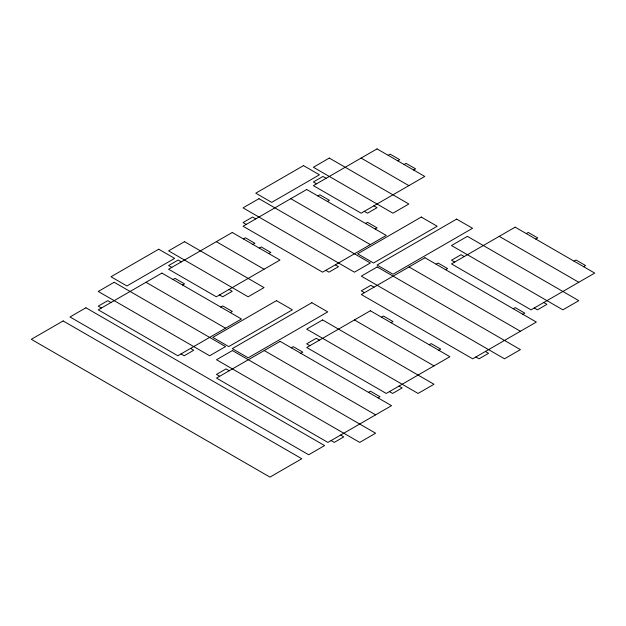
<?xml version="1.0" encoding="UTF-8"?>
<svg xmlns="http://www.w3.org/2000/svg" width="626" height="626" viewBox="0 0 626 626"><rect width="100%" height="100%" fill="white"/><g stroke="black" fill="none" stroke-linecap="round" stroke-linejoin="round"><path stroke-width="0.94" d="M173.042 279.525L175.022 278.382L184.568 283.899L182.589 285.041M243.381 238.921L245.361 237.778L254.907 243.287L252.927 244.43M317.836 195.93L319.816 194.788L329.362 200.297L327.382 201.439M388.175 155.318L390.154 154.176L399.701 159.693L397.721 160.835M259.289 248.107L261.269 246.965L270.815 252.474L268.836 253.616M404.083 164.505L406.063 163.363L415.609 168.879L413.63 170.022M220.775 307.084L222.754 305.942L232.301 311.458L230.329 312.593M365.576 223.49L367.548 222.347L377.095 227.856L375.123 228.999M291.286 347.79L293.265 346.655L302.812 352.164L300.832 353.307M436.079 264.195L438.059 263.053L447.606 268.57L445.626 269.704M381.484 317.186L383.464 316.052L393.011 321.561L391.031 322.703M526.278 233.592L528.258 232.449L537.804 237.966L535.825 239.109M429.217 344.746L431.197 343.611L440.743 349.12L438.763 350.263M574.019 261.152L575.99 260.009L585.537 265.526L583.565 266.668M368.487 392.361L370.467 391.227L380.013 396.735L378.034 397.878M513.281 308.767L515.261 307.624L524.807 313.141L522.827 314.283M499.227 236.346L578.792 282.279M361.124 158.073L408.856 185.632M464.226 256.558L461.033 254.719L451.487 260.228L454.679 262.075M543.775 302.499L546.952 304.338L537.429 309.831L534.244 308M326.123 178.285L322.93 176.446L313.383 181.955L316.576 183.801M373.847 205.852L377.024 207.691L367.501 213.192L364.316 211.353M290.793 198.685L370.349 244.617M409.036 266.95L520.417 331.256M255.784 218.897L252.591 217.05L243.044 222.566L246.237 224.405M335.333 264.837L338.51 266.668L328.986 272.169L325.802 270.33M374.027 287.162L370.835 285.323L361.288 290.832L364.481 292.671M485.4 351.476L488.577 353.314L479.054 358.808L475.87 356.976M354.433 319.949L433.99 365.881M216.33 241.675L264.062 269.235M319.432 340.153L316.24 338.314L306.693 343.83L309.886 345.669M398.973 386.093L402.158 387.932L392.635 393.433L389.45 391.594M181.321 261.887L178.136 260.04L168.59 265.557L171.774 267.396M229.046 289.447L232.23 291.286L222.707 296.787L219.523 294.948M145.991 282.279L225.548 328.212M264.235 350.552L375.616 414.858M110.99 302.491L107.797 300.652L98.251 306.161L101.443 308M190.539 348.432L193.716 350.27L184.193 355.764L181.008 353.933M229.233 370.756L226.041 368.917L216.494 374.426L219.687 376.273M340.599 435.07L343.784 436.909L334.261 442.41L331.076 440.571M158.722 249.211L110.99 276.77L126.898 285.957L174.638 258.397L158.722 249.211M303.516 165.616L255.784 193.176L271.692 202.362L319.432 174.803L303.516 165.616M114.167 282.279L98.259 291.466L209.64 355.771L225.548 346.585L114.167 282.279M184.506 241.675L168.597 250.862L248.154 296.794L264.062 287.608L184.506 241.675M258.968 198.685L243.052 207.871L354.433 272.177L370.349 262.99L258.968 198.685M329.299 158.073L313.391 167.259L392.948 213.192L408.856 204.006L329.299 158.073M63.124 320.942L31.3 339.315L269.97 477.114L301.795 458.741L63.124 320.942M85.918 307.781L70.002 316.967L308.681 454.766L324.589 445.579L85.918 307.781M161.907 273.092L98.259 309.839L177.815 355.771L241.464 319.025L161.907 273.092M232.238 232.489L168.597 269.235L216.33 296.794L279.978 260.048L232.238 232.489M306.701 189.498L243.052 226.244L322.609 272.177L386.258 235.431L306.701 189.498M377.04 148.886L313.391 185.632L361.124 213.192L424.772 176.446L377.04 148.886M276.465 300.652L212.824 337.398L228.733 346.585L292.381 309.839L276.465 300.652M421.267 217.058L357.618 253.804L373.526 262.99L437.175 226.244L421.267 217.058M311.842 302.702L232.285 348.635L248.193 357.822L327.758 311.889L311.842 302.702M456.636 219.108L377.079 265.041L392.995 274.227L472.552 228.294L456.636 219.108M232.418 350.552L216.502 359.739L359.707 442.41L375.616 433.223L232.418 350.552M377.212 266.95L361.296 276.136L504.501 358.815L520.417 349.629L377.212 266.95M280.151 341.366L216.502 378.112L327.883 442.41L391.532 405.671L280.151 341.366M424.944 257.763L361.296 294.51L472.677 358.815L536.325 322.069L424.944 257.763M322.609 319.949L306.701 329.135L418.082 393.441L433.99 384.254L322.609 319.949M467.411 236.346L451.495 245.533L562.876 309.839L578.792 300.652L467.411 236.346M370.349 310.762L306.701 347.508L386.258 393.441L449.906 356.695L370.349 310.762M515.143 227.16L451.495 263.906L531.051 309.839L594.7 273.092L515.143 227.16"/></g></svg>
